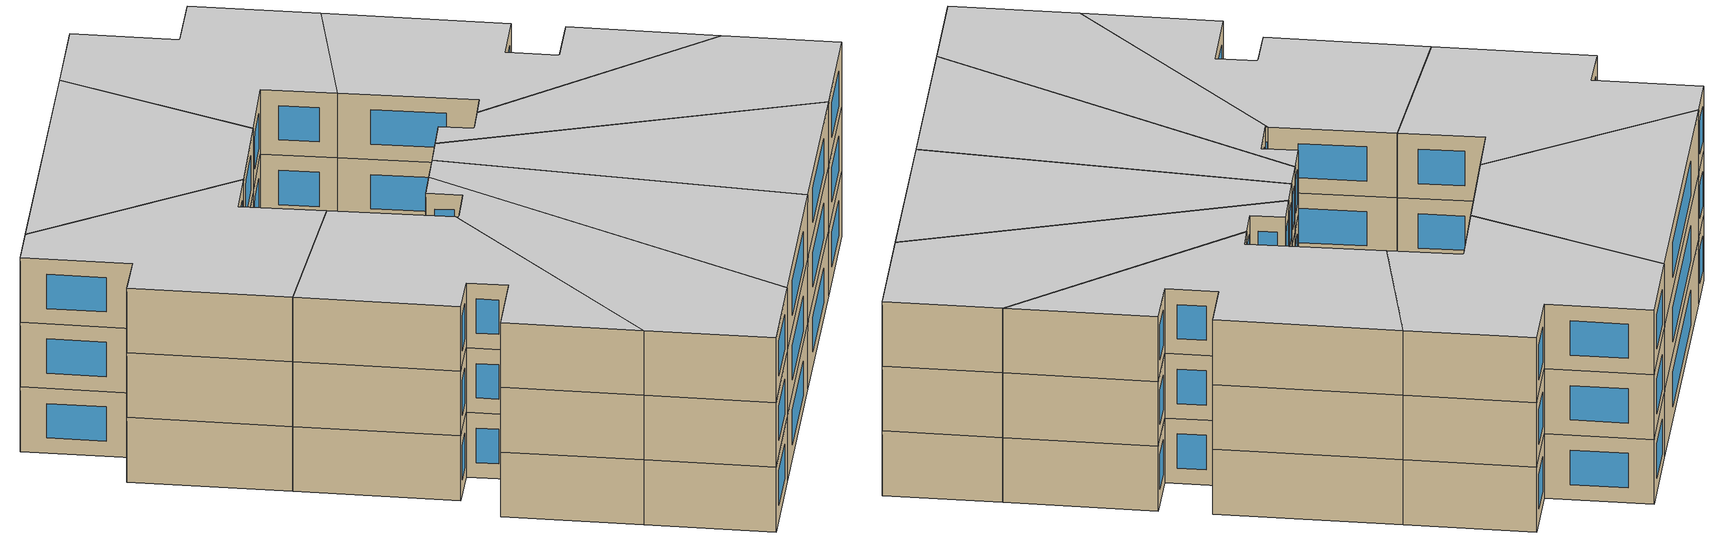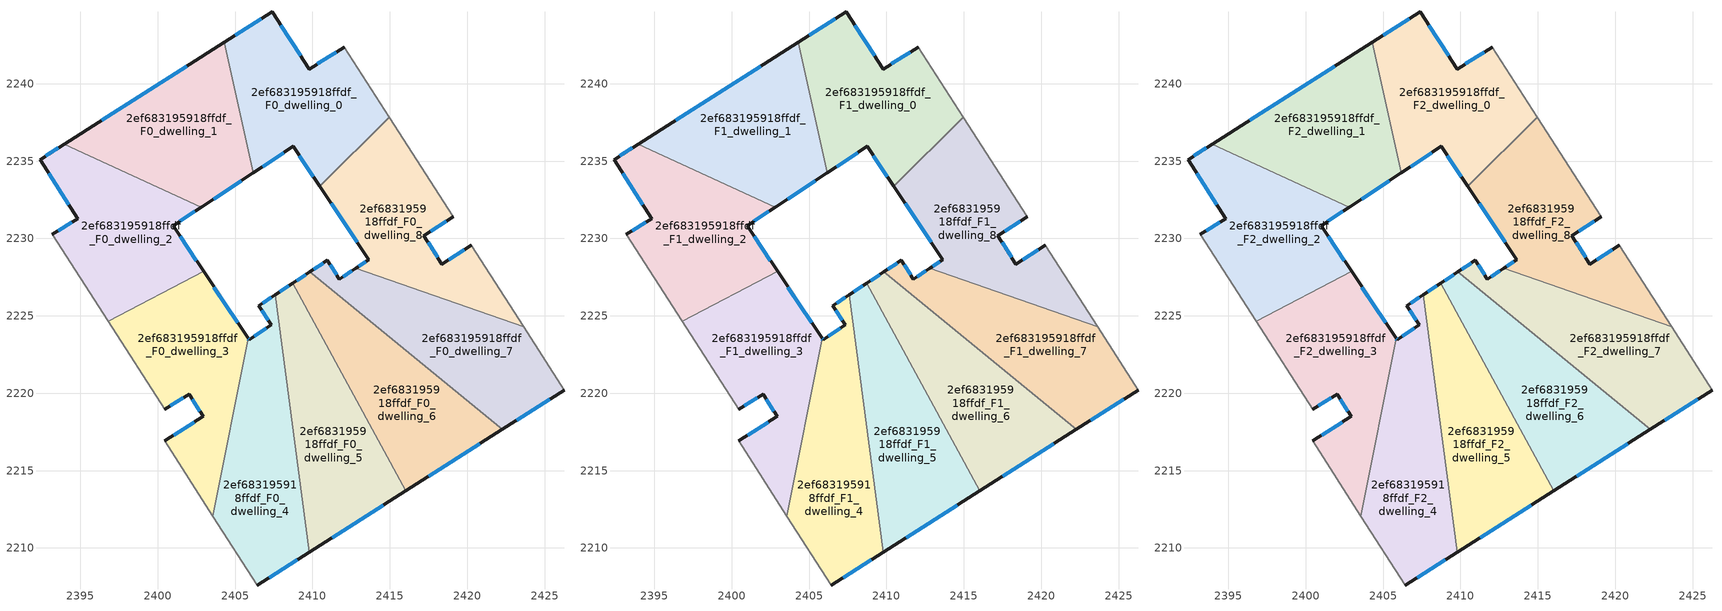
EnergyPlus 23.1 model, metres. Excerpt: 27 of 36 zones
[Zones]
2ef683195918ffdf_F0_dwelling_0
 floor ground (EU_floor_Construction): 2412.06,2242.37 2414.96,2237.85 2410.47,2233.38 2408.76,2235.95 2406.18,2234.25 2404.3,2242.68 2407.41,2244.66 2409.79,2240.94 z0
 wall outside (EU_wall_Construction): 2412.06,2242.37 2409.79,2240.94 2407.41,2244.66 2404.3,2242.68 / 2406.18,2234.25 2408.76,2235.95 2410.47,2233.38 z0:3
 wall adiabatic (EU_wall_Construction): 2414.96,2237.85 2412.06,2242.37 z0:3
 wall to 2ef683195918ffdf_F0_dwelling_8 (EU_wall_Construction): 2410.47,2233.38 2414.95,2237.85 z0:3
 wall to 2ef683195918ffdf_F0_dwelling_1 (EU_wall_Construction): 2404.3,2242.68 2406.18,2234.25 z0:3
 window (EU_Window_Construction): 2411.53,2242.04 2410.33,2241.28 / 2409.16,2235.35 2410.07,2233.98 / 2406.79,2234.65 2408.15,2235.55 / 2406.68,2244.19 2405.03,2243.14 / 2409.23,2241.81 2407.97,2243.78 z0.7:2.3
2ef683195918ffdf_F0_dwelling_1
 floor ground (EU_floor_Construction): 2404.3,2242.68 2406.18,2234.25 2402.82,2232.03 2393.96,2236.09 z0
 wall outside (EU_wall_Construction): 2402.82,2232.03 2406.18,2234.25 / 2404.3,2242.68 2393.96,2236.09 z0:3
 wall to 2ef683195918ffdf_F0_dwelling_2 (EU_wall_Construction): 2393.96,2236.09 2402.82,2232.03 z0:3
 window (EU_Window_Construction): 2403.61,2232.55 2405.39,2233.73 / 2401.87,2241.13 2396.39,2237.64 z0.7:2.3
2ef683195918ffdf_F0_dwelling_2
 floor ground (EU_floor_Construction): 2402.82,2232.03 2401,2230.83 2402.96,2227.88 2396.79,2224.66 2393.2,2230.26 2394.83,2231.29 2392.4,2235.1 2393.96,2236.09 z0
 wall outside (EU_wall_Construction): 2402.96,2227.88 2401,2230.83 2402.82,2232.03 / 2393.96,2236.09 2392.4,2235.1 2394.83,2231.29 2393.2,2230.26 z0:3
 wall adiabatic (EU_wall_Construction): 2393.2,2230.26 2396.79,2224.66 z0:3
 wall to 2ef683195918ffdf_F0_dwelling_3 (EU_wall_Construction): 2396.79,2224.66 2402.96,2227.88 z0:3
 window (EU_Window_Construction): 2401.43,2231.11 2402.39,2231.75 / 2402.5,2228.57 2401.46,2230.13 / 2394.45,2231.05 2393.58,2230.51 / 2392.97,2234.2 2394.26,2232.19 / 2393.59,2235.86 2392.76,2235.33 z0.7:2.3
2ef683195918ffdf_F0_dwelling_3
 floor ground (EU_floor_Construction): 2402.96,2227.88 2405.84,2223.55 2403.56,2212.06 2400.45,2216.92 2402.95,2218.51 2402.03,2219.95 2400.45,2218.95 2396.79,2224.66 z0
 wall outside (EU_wall_Construction): 2400.45,2218.95 2402.03,2219.95 2402.95,2218.51 2400.45,2216.92 / 2405.84,2223.55 2402.96,2227.88 z0:3
 wall adiabatic (EU_wall_Construction): 2396.79,2224.66 2400.45,2218.95 / 2400.45,2216.92 2403.56,2212.06 z0:3
 wall to 2ef683195918ffdf_F0_dwelling_4 (EU_wall_Construction): 2403.56,2212.06 2405.84,2223.55 z0:3
 window (EU_Window_Construction): 2402.24,2219.61 2402.73,2218.85 / 2400.82,2219.19 2401.66,2219.72 / 2405.16,2224.57 2403.64,2226.86 / 2402.36,2218.14 2401.04,2217.29 z0.7:2.3
2ef683195918ffdf_F0_dwelling_4
 floor ground (EU_floor_Construction): 2407.61,2226.37 2409.8,2209.73 2406.43,2207.59 2403.56,2212.06 2405.84,2223.55 2405.9,2223.46 2407.34,2224.41 2406.52,2225.65 z0
 wall outside (EU_wall_Construction): 2407.61,2226.37 2406.52,2225.65 2407.34,2224.41 2405.9,2223.46 2405.84,2223.55 / 2406.43,2207.59 2409.8,2209.73 z0:3
 wall adiabatic (EU_wall_Construction): 2403.56,2212.06 2406.43,2207.59 z0:3
 wall to 2ef683195918ffdf_F0_dwelling_5 (EU_wall_Construction): 2409.8,2209.73 2407.61,2226.37 z0:3
 window (EU_Window_Construction): 2405.89,2223.48 2405.85,2223.53 / 2407,2224.19 2406.24,2223.68 / 2406.72,2225.36 2407.15,2224.7 / 2407.35,2226.2 2406.78,2225.82 / 2407.22,2208.09 2409.01,2209.23 z0.7:2.3
2ef683195918ffdf_F0_dwelling_5
 floor ground (EU_floor_Construction): 2408.73,2227.11 2416.04,2213.7 2409.8,2209.73 2407.61,2226.37 z0
 wall outside (EU_wall_Construction): 2408.73,2227.11 2407.61,2226.37 / 2409.8,2209.73 2416.04,2213.7 z0:3
 wall to 2ef683195918ffdf_F0_dwelling_6 (EU_wall_Construction): 2416.04,2213.7 2408.73,2227.11 z0:3
 window (EU_Window_Construction): 2408.47,2226.94 2407.87,2226.55 / 2411.27,2210.66 2414.58,2212.77 z0.7:2.3
2ef683195918ffdf_F0_dwelling_6
 floor ground (EU_floor_Construction): 2422.28,2217.67 2416.04,2213.7 2408.73,2227.11 2409.83,2227.84 z0
 wall outside (EU_wall_Construction): 2409.83,2227.84 2408.73,2227.11 / 2416.04,2213.7 2422.28,2217.67 z0:3
 wall to 2ef683195918ffdf_F0_dwelling_7 (EU_wall_Construction): 2422.28,2217.67 2409.83,2227.84 z0:3
 window (EU_Window_Construction): 2409.57,2227.67 2408.99,2227.28 / 2417.51,2214.63 2420.82,2216.73 z0.7:2.3
2ef683195918ffdf_F0_dwelling_7
 floor ground (EU_floor_Construction): 2423.64,2224.28 2426.26,2220.2 2422.28,2217.67 2409.83,2227.84 2410.95,2228.58 2411.75,2227.38 2412.79,2228.07 z0
 wall outside (EU_wall_Construction): 2412.79,2228.07 2411.75,2227.38 2410.95,2228.58 2409.83,2227.84 / 2422.28,2217.67 2426.26,2220.2 z0:3
 wall adiabatic (EU_wall_Construction): 2426.26,2220.2 2423.64,2224.28 z0:3
 wall to 2ef683195918ffdf_F0_dwelling_8 (EU_wall_Construction): 2423.64,2224.28 2412.79,2228.07 z0:3
 window (EU_Window_Construction): 2410.69,2228.41 2410.09,2228.01 / 2411.56,2227.66 2411.14,2228.3 / 2412.55,2227.91 2411.99,2227.54 / 2423.21,2218.26 2425.32,2219.6 z0.7:2.3
2ef683195918ffdf_F0_dwelling_8
 floor ground (EU_floor_Construction): 2419.09,2231.39 2417.19,2230.18 2418.37,2228.34 2420.27,2229.55 2423.64,2224.28 2412.79,2228.07 2413.63,2228.62 2410.47,2233.38 2414.96,2237.85 z0
 wall outside (EU_wall_Construction): 2420.27,2229.55 2418.37,2228.34 2417.19,2230.18 2419.09,2231.39 / 2410.47,2233.38 2413.63,2228.62 2412.79,2228.07 z0:3
 wall adiabatic (EU_wall_Construction): 2423.64,2224.28 2420.27,2229.55 / 2419.09,2231.39 2414.96,2237.85 z0:3
 window (EU_Window_Construction): 2418.1,2228.77 2417.47,2229.75 / 2419.83,2229.27 2418.82,2228.62 / 2413.43,2228.49 2412.99,2228.2 / 2411.21,2232.26 2412.88,2229.74 / 2417.64,2230.47 2418.64,2231.11 z0.7:2.3
2ef683195918ffdf_F1_dwelling_0
 floor to 2ef683195918ffdf_F0_dwelling_0 (EU_floor_Construction): 2412.06,2242.37 2414.95,2237.85 2410.47,2233.38 2408.76,2235.95 2406.18,2234.25 2404.3,2242.68 2407.41,2244.66 2409.79,2240.94 z3
 wall outside (EU_wall_Construction): 2412.06,2242.37 2409.79,2240.94 2407.41,2244.66 2404.3,2242.68 / 2406.18,2234.25 2408.76,2235.95 2410.47,2233.38 z3:6
 wall adiabatic (EU_wall_Construction): 2414.96,2237.85 2412.06,2242.37 z3:6
 wall to 2ef683195918ffdf_F1_dwelling_8 (EU_wall_Construction): 2410.47,2233.38 2414.95,2237.85 z3:6
 wall to 2ef683195918ffdf_F1_dwelling_1 (EU_wall_Construction): 2404.3,2242.68 2406.18,2234.25 z3:6
 window (EU_Window_Construction): 2411.53,2242.04 2410.33,2241.28 / 2409.16,2235.35 2410.07,2233.98 / 2406.79,2234.65 2408.15,2235.55 / 2406.68,2244.19 2405.03,2243.14 / 2409.23,2241.81 2407.97,2243.78 z3.7:5.3
2ef683195918ffdf_F1_dwelling_1
 floor to 2ef683195918ffdf_F0_dwelling_1 (EU_floor_Construction): 2404.3,2242.68 2406.18,2234.25 2402.82,2232.03 2393.96,2236.09 z3
 wall outside (EU_wall_Construction): 2402.82,2232.03 2406.18,2234.25 / 2404.3,2242.68 2393.96,2236.09 z3:6
 wall to 2ef683195918ffdf_F1_dwelling_2 (EU_wall_Construction): 2393.96,2236.09 2402.82,2232.03 z3:6
 window (EU_Window_Construction): 2403.61,2232.55 2405.39,2233.73 / 2401.87,2241.13 2396.39,2237.64 z3.7:5.3
2ef683195918ffdf_F1_dwelling_2
 floor to 2ef683195918ffdf_F0_dwelling_2 (EU_floor_Construction): 2402.82,2232.03 2401,2230.83 2402.96,2227.88 2396.79,2224.66 2393.2,2230.26 2394.83,2231.29 2392.4,2235.1 2393.96,2236.09 z3
 wall outside (EU_wall_Construction): 2402.96,2227.88 2401,2230.83 2402.82,2232.03 / 2393.96,2236.09 2392.4,2235.1 2394.83,2231.29 2393.2,2230.26 z3:6
 wall adiabatic (EU_wall_Construction): 2393.2,2230.26 2396.79,2224.66 z3:6
 wall to 2ef683195918ffdf_F1_dwelling_3 (EU_wall_Construction): 2396.79,2224.66 2402.96,2227.88 z3:6
 window (EU_Window_Construction): 2401.43,2231.11 2402.39,2231.75 / 2402.5,2228.57 2401.46,2230.13 / 2394.45,2231.05 2393.58,2230.51 / 2392.97,2234.2 2394.26,2232.19 / 2393.59,2235.86 2392.76,2235.33 z3.7:5.3
2ef683195918ffdf_F1_dwelling_3
 floor to 2ef683195918ffdf_F0_dwelling_3 (EU_floor_Construction): 2402.96,2227.88 2405.84,2223.55 2403.56,2212.06 2400.45,2216.92 2402.95,2218.51 2402.03,2219.95 2400.45,2218.95 2396.79,2224.66 z3
 wall outside (EU_wall_Construction): 2400.45,2218.95 2402.03,2219.95 2402.95,2218.51 2400.45,2216.92 / 2405.84,2223.55 2402.96,2227.88 z3:6
 wall adiabatic (EU_wall_Construction): 2396.79,2224.66 2400.45,2218.95 / 2400.45,2216.92 2403.56,2212.06 z3:6
 wall to 2ef683195918ffdf_F1_dwelling_4 (EU_wall_Construction): 2403.56,2212.06 2405.84,2223.55 z3:6
 window (EU_Window_Construction): 2402.24,2219.61 2402.73,2218.85 / 2400.82,2219.19 2401.66,2219.72 / 2405.16,2224.57 2403.64,2226.86 / 2402.36,2218.14 2401.04,2217.29 z3.7:5.3
2ef683195918ffdf_F1_dwelling_4
 floor to 2ef683195918ffdf_F0_dwelling_4 (EU_floor_Construction): 2407.61,2226.37 2409.8,2209.73 2406.43,2207.59 2403.56,2212.06 2405.84,2223.55 2405.9,2223.46 2407.34,2224.41 2406.52,2225.65 z3
 wall outside (EU_wall_Construction): 2407.61,2226.37 2406.52,2225.65 2407.34,2224.41 2405.9,2223.46 2405.84,2223.55 / 2406.43,2207.59 2409.8,2209.73 z3:6
 wall adiabatic (EU_wall_Construction): 2403.56,2212.06 2406.43,2207.59 z3:6
 wall to 2ef683195918ffdf_F1_dwelling_5 (EU_wall_Construction): 2409.8,2209.73 2407.61,2226.37 z3:6
 window (EU_Window_Construction): 2405.89,2223.48 2405.85,2223.53 / 2407,2224.19 2406.24,2223.68 / 2406.72,2225.36 2407.15,2224.7 / 2407.35,2226.2 2406.78,2225.82 / 2407.22,2208.09 2409.01,2209.23 z3.7:5.3
2ef683195918ffdf_F1_dwelling_5
 floor to 2ef683195918ffdf_F0_dwelling_5 (EU_floor_Construction): 2408.73,2227.11 2416.04,2213.7 2409.8,2209.73 2407.61,2226.37 z3
 wall outside (EU_wall_Construction): 2408.73,2227.11 2407.61,2226.37 / 2409.8,2209.73 2416.04,2213.7 z3:6
 wall to 2ef683195918ffdf_F1_dwelling_6 (EU_wall_Construction): 2416.04,2213.7 2408.73,2227.11 z3:6
 window (EU_Window_Construction): 2408.47,2226.94 2407.87,2226.55 / 2411.27,2210.66 2414.58,2212.77 z3.7:5.3
2ef683195918ffdf_F1_dwelling_6
 floor to 2ef683195918ffdf_F0_dwelling_6 (EU_floor_Construction): 2422.28,2217.67 2416.04,2213.7 2408.73,2227.11 2409.83,2227.84 z3
 wall outside (EU_wall_Construction): 2409.83,2227.84 2408.73,2227.11 / 2416.04,2213.7 2422.28,2217.67 z3:6
 wall to 2ef683195918ffdf_F1_dwelling_7 (EU_wall_Construction): 2422.28,2217.67 2409.83,2227.84 z3:6
 window (EU_Window_Construction): 2409.57,2227.67 2408.99,2227.28 / 2417.51,2214.63 2420.82,2216.73 z3.7:5.3
2ef683195918ffdf_F1_dwelling_7
 floor to 2ef683195918ffdf_F0_dwelling_7 (EU_floor_Construction): 2423.64,2224.28 2426.26,2220.2 2422.28,2217.67 2409.83,2227.84 2410.95,2228.58 2411.75,2227.38 2412.79,2228.07 z3
 wall outside (EU_wall_Construction): 2412.79,2228.07 2411.75,2227.38 2410.95,2228.58 2409.83,2227.84 / 2422.28,2217.67 2426.26,2220.2 z3:6
 wall adiabatic (EU_wall_Construction): 2426.26,2220.2 2423.64,2224.28 z3:6
 wall to 2ef683195918ffdf_F1_dwelling_8 (EU_wall_Construction): 2423.64,2224.28 2412.79,2228.07 z3:6
 window (EU_Window_Construction): 2410.69,2228.41 2410.09,2228.01 / 2411.56,2227.66 2411.14,2228.3 / 2412.55,2227.91 2411.99,2227.54 / 2423.21,2218.26 2425.32,2219.6 z3.7:5.3
2ef683195918ffdf_F1_dwelling_8
 floor to 2ef683195918ffdf_F0_dwelling_8 (EU_floor_Construction): 2419.09,2231.39 2417.19,2230.18 2418.37,2228.34 2420.27,2229.55 2423.64,2224.28 2412.79,2228.07 2413.63,2228.62 2410.47,2233.38 2414.95,2237.85 z3
 wall outside (EU_wall_Construction): 2420.27,2229.55 2418.37,2228.34 2417.19,2230.18 2419.09,2231.39 / 2410.47,2233.38 2413.63,2228.62 2412.79,2228.07 z3:6
 wall adiabatic (EU_wall_Construction): 2423.64,2224.28 2420.27,2229.55 / 2419.09,2231.39 2414.96,2237.85 z3:6
 window (EU_Window_Construction): 2418.1,2228.77 2417.47,2229.75 / 2419.83,2229.27 2418.82,2228.62 / 2413.43,2228.49 2412.99,2228.2 / 2411.21,2232.26 2412.88,2229.74 / 2417.64,2230.47 2418.64,2231.11 z3.7:5.3
2ef683195918ffdf_F2_dwelling_0
 floor to 2ef683195918ffdf_F1_dwelling_0 (EU_floor_Construction): 2412.06,2242.37 2414.95,2237.85 2410.47,2233.38 2408.76,2235.95 2406.18,2234.25 2404.3,2242.68 2407.41,2244.66 2409.79,2240.94 z6
 wall outside (EU_wall_Construction): 2412.06,2242.37 2409.79,2240.94 2407.41,2244.66 2404.3,2242.68 / 2406.18,2234.25 2408.76,2235.95 2410.47,2233.38 z6:9
 wall adiabatic (EU_wall_Construction): 2414.96,2237.85 2412.06,2242.37 z6:9
 wall to 2ef683195918ffdf_F2_dwelling_8 (EU_wall_Construction): 2410.47,2233.38 2414.95,2237.85 z6:9
 wall to 2ef683195918ffdf_F2_dwelling_1 (EU_wall_Construction): 2404.3,2242.68 2406.18,2234.25 z6:9
 window (EU_Window_Construction): 2411.53,2242.04 2410.33,2241.28 / 2409.16,2235.35 2410.07,2233.98 / 2406.79,2234.65 2408.15,2235.55 / 2406.68,2244.19 2405.03,2243.14 / 2409.23,2241.81 2407.97,2243.78 z6.7:8.3
 ceiling to 2ef683195918ffdf_F3_dwelling_0 (EU_floor_Construction): 2414.95,2237.85 2412.06,2242.37 2409.79,2240.94 2407.41,2244.66 2404.3,2242.68 2406.18,2234.25 2408.76,2235.95 2410.47,2233.38 z9
2ef683195918ffdf_F2_dwelling_1
 floor to 2ef683195918ffdf_F1_dwelling_1 (EU_floor_Construction): 2404.3,2242.68 2406.18,2234.25 2402.82,2232.03 2393.96,2236.09 z6
 wall outside (EU_wall_Construction): 2402.82,2232.03 2406.18,2234.25 / 2404.3,2242.68 2393.96,2236.09 z6:9
 wall to 2ef683195918ffdf_F2_dwelling_2 (EU_wall_Construction): 2393.96,2236.09 2402.82,2232.03 z6:9
 window (EU_Window_Construction): 2403.61,2232.55 2405.39,2233.73 / 2401.87,2241.13 2396.39,2237.64 z6.7:8.3
 ceiling to 2ef683195918ffdf_F3_dwelling_1 (EU_floor_Construction): 2406.18,2234.25 2404.3,2242.68 2393.96,2236.09 2402.82,2232.03 z9
2ef683195918ffdf_F2_dwelling_2
 floor to 2ef683195918ffdf_F1_dwelling_2 (EU_floor_Construction): 2402.82,2232.03 2401,2230.83 2402.96,2227.88 2396.79,2224.66 2393.2,2230.26 2394.83,2231.29 2392.4,2235.1 2393.96,2236.09 z6
 wall outside (EU_wall_Construction): 2402.96,2227.88 2401,2230.83 2402.82,2232.03 / 2393.96,2236.09 2392.4,2235.1 2394.83,2231.29 2393.2,2230.26 z6:9
 wall adiabatic (EU_wall_Construction): 2393.2,2230.26 2396.79,2224.66 z6:9
 wall to 2ef683195918ffdf_F2_dwelling_3 (EU_wall_Construction): 2396.79,2224.66 2402.96,2227.88 z6:9
 window (EU_Window_Construction): 2401.43,2231.11 2402.39,2231.75 / 2402.5,2228.57 2401.46,2230.13 / 2394.45,2231.05 2393.58,2230.51 / 2392.97,2234.2 2394.26,2232.19 / 2393.59,2235.86 2392.76,2235.33 z6.7:8.3
 ceiling to 2ef683195918ffdf_F3_dwelling_2 (EU_floor_Construction): 2402.96,2227.88 2401,2230.83 2402.82,2232.03 2393.96,2236.09 2392.4,2235.1 2394.83,2231.29 2393.2,2230.26 2396.79,2224.66 z9
2ef683195918ffdf_F2_dwelling_3
 floor to 2ef683195918ffdf_F1_dwelling_3 (EU_floor_Construction): 2402.96,2227.88 2405.84,2223.55 2403.56,2212.06 2400.45,2216.92 2402.95,2218.51 2402.03,2219.95 2400.45,2218.95 2396.79,2224.66 z6
 wall outside (EU_wall_Construction): 2400.45,2218.95 2402.03,2219.95 2402.95,2218.51 2400.45,2216.92 / 2405.84,2223.55 2402.96,2227.88 z6:9
 wall adiabatic (EU_wall_Construction): 2396.79,2224.66 2400.45,2218.95 / 2400.45,2216.92 2403.56,2212.06 z6:9
 wall to 2ef683195918ffdf_F2_dwelling_4 (EU_wall_Construction): 2403.56,2212.06 2405.84,2223.55 z6:9
 window (EU_Window_Construction): 2402.24,2219.61 2402.73,2218.85 / 2400.82,2219.19 2401.66,2219.72 / 2405.16,2224.57 2403.64,2226.86 / 2402.36,2218.14 2401.04,2217.29 z6.7:8.3
 ceiling to 2ef683195918ffdf_F3_dwelling_3 (EU_floor_Construction): 2403.56,2212.06 2405.84,2223.55 2402.96,2227.88 2396.79,2224.66 2400.45,2218.95 2402.03,2219.95 2402.95,2218.51 2400.45,2216.92 z9
2ef683195918ffdf_F2_dwelling_4
 floor to 2ef683195918ffdf_F1_dwelling_4 (EU_floor_Construction): 2407.61,2226.37 2409.8,2209.73 2406.43,2207.59 2403.56,2212.06 2405.84,2223.55 2405.9,2223.46 2407.34,2224.41 2406.52,2225.65 z6
 wall outside (EU_wall_Construction): 2407.61,2226.37 2406.52,2225.65 2407.34,2224.41 2405.9,2223.46 2405.84,2223.55 / 2406.43,2207.59 2409.8,2209.73 z6:9
 wall adiabatic (EU_wall_Construction): 2403.56,2212.06 2406.43,2207.59 z6:9
 wall to 2ef683195918ffdf_F2_dwelling_5 (EU_wall_Construction): 2409.8,2209.73 2407.61,2226.37 z6:9
 window (EU_Window_Construction): 2405.89,2223.48 2405.85,2223.53 / 2407,2224.19 2406.24,2223.68 / 2406.72,2225.36 2407.15,2224.7 / 2407.35,2226.2 2406.78,2225.82 / 2407.22,2208.09 2409.01,2209.23 z6.7:8.3
 ceiling to 2ef683195918ffdf_F3_dwelling_4 (EU_floor_Construction): 2409.8,2209.73 2407.61,2226.37 2406.52,2225.65 2407.34,2224.41 2405.9,2223.46 2405.84,2223.55 2403.56,2212.06 2406.43,2207.59 z9
2ef683195918ffdf_F2_dwelling_5
 floor to 2ef683195918ffdf_F1_dwelling_5 (EU_floor_Construction): 2408.73,2227.11 2416.04,2213.7 2409.8,2209.73 2407.61,2226.37 z6
 wall outside (EU_wall_Construction): 2408.73,2227.11 2407.61,2226.37 / 2409.8,2209.73 2416.04,2213.7 z6:9
 wall to 2ef683195918ffdf_F2_dwelling_6 (EU_wall_Construction): 2416.04,2213.7 2408.73,2227.11 z6:9
 window (EU_Window_Construction): 2408.47,2226.94 2407.87,2226.55 / 2411.27,2210.66 2414.58,2212.77 z6.7:8.3
 ceiling to 2ef683195918ffdf_F3_dwelling_5 (EU_floor_Construction): 2416.04,2213.7 2408.73,2227.11 2407.61,2226.37 2409.8,2209.73 z9
2ef683195918ffdf_F2_dwelling_6
 floor to 2ef683195918ffdf_F1_dwelling_6 (EU_floor_Construction): 2422.28,2217.67 2416.04,2213.7 2408.73,2227.11 2409.83,2227.84 z6
 wall outside (EU_wall_Construction): 2409.83,2227.84 2408.73,2227.11 / 2416.04,2213.7 2422.28,2217.67 z6:9
 wall to 2ef683195918ffdf_F2_dwelling_7 (EU_wall_Construction): 2422.28,2217.67 2409.83,2227.84 z6:9
 window (EU_Window_Construction): 2409.57,2227.67 2408.99,2227.28 / 2417.51,2214.63 2420.82,2216.73 z6.7:8.3
 ceiling to 2ef683195918ffdf_F3_dwelling_6 (EU_floor_Construction): 2422.28,2217.67 2409.83,2227.84 2408.73,2227.11 2416.04,2213.7 z9
2ef683195918ffdf_F2_dwelling_7
 floor to 2ef683195918ffdf_F1_dwelling_7 (EU_floor_Construction): 2423.64,2224.28 2426.26,2220.2 2422.28,2217.67 2409.83,2227.84 2410.95,2228.58 2411.75,2227.38 2412.79,2228.07 z6
 wall outside (EU_wall_Construction): 2412.79,2228.07 2411.75,2227.38 2410.95,2228.58 2409.83,2227.84 / 2422.28,2217.67 2426.26,2220.2 z6:9
 wall adiabatic (EU_wall_Construction): 2426.26,2220.2 2423.64,2224.28 z6:9
 wall to 2ef683195918ffdf_F2_dwelling_8 (EU_wall_Construction): 2423.64,2224.28 2412.79,2228.07 z6:9
 window (EU_Window_Construction): 2410.69,2228.41 2410.09,2228.01 / 2411.56,2227.66 2411.14,2228.3 / 2412.55,2227.91 2411.99,2227.54 / 2423.21,2218.26 2425.32,2219.6 z6.7:8.3
 ceiling to 2ef683195918ffdf_F3_dwelling_7 (EU_floor_Construction): 2426.26,2220.2 2423.64,2224.28 2412.79,2228.07 2411.75,2227.38 2410.95,2228.58 2409.83,2227.84 2422.28,2217.67 z9
2ef683195918ffdf_F2_dwelling_8
 floor to 2ef683195918ffdf_F1_dwelling_8 (EU_floor_Construction): 2419.09,2231.39 2417.19,2230.18 2418.37,2228.34 2420.27,2229.55 2423.64,2224.28 2412.79,2228.07 2413.63,2228.62 2410.47,2233.38 2414.95,2237.85 z6
 wall outside (EU_wall_Construction): 2420.27,2229.55 2418.37,2228.34 2417.19,2230.18 2419.09,2231.39 / 2410.47,2233.38 2413.63,2228.62 2412.79,2228.07 z6:9
 wall adiabatic (EU_wall_Construction): 2423.64,2224.28 2420.27,2229.55 / 2419.09,2231.39 2414.96,2237.85 z6:9
 window (EU_Window_Construction): 2418.1,2228.77 2417.47,2229.75 / 2419.83,2229.27 2418.82,2228.62 / 2413.43,2228.49 2412.99,2228.2 / 2411.21,2232.26 2412.88,2229.74 / 2417.64,2230.47 2418.64,2231.11 z6.7:8.3
 ceiling to 2ef683195918ffdf_F3_dwelling_8 (EU_floor_Construction): 2423.64,2224.28 2420.27,2229.55 2418.37,2228.34 2417.19,2230.18 2419.09,2231.39 2414.95,2237.85 2410.47,2233.38 2413.63,2228.62 2412.79,2228.07 z9
[Building]
EU S2 Campaign: North Axis=0; Terrain=City; Solar Distribution=FullExterior
[Site:Location]
Budapest.Ferenc.Liszt.Intl.AP: Latitude=47.437; Longitude=19.256; Time Zone=1; Elevation=185
[SizingPeriod:WeatherFileDays]
AnnualSizingPeriod: Begin Month=1; Begin Day of Month=1; End Month=12; End Day of Month=31; Day of Week for Start Day=Monday; Use Weather File Daylight Saving Period=No; Use Weather File Rain and Snow Indicators=No
[MATERIAL]
EU_InternalMass_Material: Roughness=MediumRough; Thickness=0.1; Conductivity=1; Density=1800; Specific Heat=900; Thermal Absorptance=0.9; Solar Absorptance=0.7; Visible Absorptance=0.7
[MATERIAL:NOMASS] Roughness=MediumRough; Thermal Absorptance=0.9; Solar Absorptance=0.7; Visible Absorptance=0.7
Name | Thermal Resistance
EU_wall_NoMass | 0.832559
EU_floor_NoMass | 0.872794
[WINDOWMATERIAL:SIMPLEGLAZINGSYSTEM]
EU_Window_SimpleGlazing: UFactor=2.79869; Solar Heat Gain Coefficient=0.75; Visible Transmittance=0.75
[CONSTRUCTION]
EU_wall_Construction: EU_wall_NoMass
EU_floor_Construction: EU_floor_NoMass
EU_Window_Construction: EU_Window_SimpleGlazing
EU_InternalMass_Construction: EU_InternalMass_Material
[ZONE] Type=1; Multiplier=1; Ceiling Height=autocalculate; Floor Area=autocalculate; Part of Total Floor Area=Yes
Name | Volume
2ef683195918ffdf_F0_dwelling_0; 2ef683195918ffdf_F1_dwelling_0; 2ef683195918ffdf_F2_dwelling_0 | 199.42
2ef683195918ffdf_F0_dwelling_1 | 199.417
2ef683195918ffdf_F1_dwelling_1; 2ef683195918ffdf_F2_dwelling_1 | 199.418
2ef683195918ffdf_F0_dwelling_2; 2ef683195918ffdf_F0_dwelling_8 | 199.442
2ef683195918ffdf_F1_dwelling_2; 2ef683195918ffdf_F2_dwelling_2; 2ef683195918ffdf_F1_dwelling_8; 2ef683195918ffdf_F2_dwelling_8 | 199.441
2ef683195918ffdf_F0_dwelling_3 | 199.446
2ef683195918ffdf_F1_dwelling_3; 2ef683195918ffdf_F2_dwelling_3 | 199.445
2ef683195918ffdf_F0_dwelling_4; 2ef683195918ffdf_F1_dwelling_4; 2ef683195918ffdf_F2_dwelling_4 | 199.386
2ef683195918ffdf_F0_dwelling_5 | 199.459
2ef683195918ffdf_F1_dwelling_5; 2ef683195918ffdf_F2_dwelling_5 | 199.46
2ef683195918ffdf_F0_dwelling_6; 2ef683195918ffdf_F1_dwelling_6; 2ef683195918ffdf_F2_dwelling_6 | 199.422
2ef683195918ffdf_F0_dwelling_7; 2ef683195918ffdf_F1_dwelling_7; 2ef683195918ffdf_F2_dwelling_7 | 199.41
[INTERNALMASS] Construction=EU_InternalMass_Construction
Name | Zone or ZoneList | Surface Area
2ef683195918ffdf_F0_dwelling_0_EU_InternalMass | 2ef683195918ffdf_F0_dwelling_0 | 66.4732
2ef683195918ffdf_F0_dwelling_1_EU_InternalMass | 2ef683195918ffdf_F0_dwelling_1 | 66.4726
2ef683195918ffdf_F0_dwelling_2_EU_InternalMass | 2ef683195918ffdf_F0_dwelling_2 | 66.4805
2ef683195918ffdf_F0_dwelling_3_EU_InternalMass | 2ef683195918ffdf_F0_dwelling_3 | 66.4819
2ef683195918ffdf_F0_dwelling_4_EU_InternalMass | 2ef683195918ffdf_F0_dwelling_4 | 66.4618
2ef683195918ffdf_F0_dwelling_5_EU_InternalMass | 2ef683195918ffdf_F0_dwelling_5 | 66.4866
2ef683195918ffdf_F0_dwelling_6_EU_InternalMass | 2ef683195918ffdf_F0_dwelling_6 | 66.4741
2ef683195918ffdf_F0_dwelling_7_EU_InternalMass | 2ef683195918ffdf_F0_dwelling_7 | 66.4702
2ef683195918ffdf_F0_dwelling_8_EU_InternalMass | 2ef683195918ffdf_F0_dwelling_8 | 66.4805
2ef683195918ffdf_F1_dwelling_0_EU_InternalMass | 2ef683195918ffdf_F1_dwelling_0 | 66.4732
2ef683195918ffdf_F1_dwelling_1_EU_InternalMass | 2ef683195918ffdf_F1_dwelling_1 | 66.4726
2ef683195918ffdf_F1_dwelling_2_EU_InternalMass | 2ef683195918ffdf_F1_dwelling_2 | 66.4805
2ef683195918ffdf_F1_dwelling_3_EU_InternalMass | 2ef683195918ffdf_F1_dwelling_3 | 66.4819
2ef683195918ffdf_F1_dwelling_4_EU_InternalMass | 2ef683195918ffdf_F1_dwelling_4 | 66.4618
2ef683195918ffdf_F1_dwelling_5_EU_InternalMass | 2ef683195918ffdf_F1_dwelling_5 | 66.4866
2ef683195918ffdf_F1_dwelling_6_EU_InternalMass | 2ef683195918ffdf_F1_dwelling_6 | 66.4741
2ef683195918ffdf_F1_dwelling_7_EU_InternalMass | 2ef683195918ffdf_F1_dwelling_7 | 66.4702
2ef683195918ffdf_F1_dwelling_8_EU_InternalMass | 2ef683195918ffdf_F1_dwelling_8 | 66.4805
2ef683195918ffdf_F2_dwelling_0_EU_InternalMass | 2ef683195918ffdf_F2_dwelling_0 | 66.4732
2ef683195918ffdf_F2_dwelling_1_EU_InternalMass | 2ef683195918ffdf_F2_dwelling_1 | 66.4726
2ef683195918ffdf_F2_dwelling_2_EU_InternalMass | 2ef683195918ffdf_F2_dwelling_2 | 66.4805
2ef683195918ffdf_F2_dwelling_3_EU_InternalMass | 2ef683195918ffdf_F2_dwelling_3 | 66.4819
2ef683195918ffdf_F2_dwelling_4_EU_InternalMass | 2ef683195918ffdf_F2_dwelling_4 | 66.4618
2ef683195918ffdf_F2_dwelling_5_EU_InternalMass | 2ef683195918ffdf_F2_dwelling_5 | 66.4866
2ef683195918ffdf_F2_dwelling_6_EU_InternalMass | 2ef683195918ffdf_F2_dwelling_6 | 66.4741
2ef683195918ffdf_F2_dwelling_7_EU_InternalMass | 2ef683195918ffdf_F2_dwelling_7 | 66.4702
2ef683195918ffdf_F2_dwelling_8_EU_InternalMass | 2ef683195918ffdf_F2_dwelling_8 | 66.4805
[OTHEREQUIPMENT] Fuel Type=Electricity; Design Level Calculation Method=Watts/Area; Power per Zone Floor Area=1; Fraction Latent=0; Fraction Radiant=0; Fraction Lost=0; Carbon Dioxide Generation Rate=0; EndUse Subcategory=EU_Step8_InternalGains
Name | Zone or ZoneList or Space or SpaceList | Schedule
EU_Step8_InternalGain_2ef683195918ffdf_F0_dwelling_0_f000 | 2ef683195918ffdf_F0_dwelling_0 | EU_Step8_GainSchedule_2ef683195918ffdf_F0_dwelling_0_f000
EU_Step8_InternalGain_2ef683195918ffdf_F0_dwelling_1_f000 | 2ef683195918ffdf_F0_dwelling_1 | EU_Step8_GainSchedule_2ef683195918ffdf_F0_dwelling_1_f000
EU_Step8_InternalGain_2ef683195918ffdf_F0_dwelling_2_f000 | 2ef683195918ffdf_F0_dwelling_2 | EU_Step8_GainSchedule_2ef683195918ffdf_F0_dwelling_2_f000
EU_Step8_InternalGain_2ef683195918ffdf_F0_dwelling_3_f000 | 2ef683195918ffdf_F0_dwelling_3 | EU_Step8_GainSchedule_2ef683195918ffdf_F0_dwelling_3_f000
EU_Step8_InternalGain_2ef683195918ffdf_F0_dwelling_4_f000 | 2ef683195918ffdf_F0_dwelling_4 | EU_Step8_GainSchedule_2ef683195918ffdf_F0_dwelling_4_f000
EU_Step8_InternalGain_2ef683195918ffdf_F0_dwelling_5_f000 | 2ef683195918ffdf_F0_dwelling_5 | EU_Step8_GainSchedule_2ef683195918ffdf_F0_dwelling_5_f000
EU_Step8_InternalGain_2ef683195918ffdf_F0_dwelling_6_f000 | 2ef683195918ffdf_F0_dwelling_6 | EU_Step8_GainSchedule_2ef683195918ffdf_F0_dwelling_6_f000
EU_Step8_InternalGain_2ef683195918ffdf_F0_dwelling_7_f000 | 2ef683195918ffdf_F0_dwelling_7 | EU_Step8_GainSchedule_2ef683195918ffdf_F0_dwelling_7_f000
EU_Step8_InternalGain_2ef683195918ffdf_F0_dwelling_8_f000 | 2ef683195918ffdf_F0_dwelling_8 | EU_Step8_GainSchedule_2ef683195918ffdf_F0_dwelling_8_f000
EU_Step8_InternalGain_2ef683195918ffdf_F1_dwelling_0_f000 | 2ef683195918ffdf_F1_dwelling_0 | EU_Step8_GainSchedule_2ef683195918ffdf_F1_dwelling_0_f000
EU_Step8_InternalGain_2ef683195918ffdf_F1_dwelling_1_f000 | 2ef683195918ffdf_F1_dwelling_1 | EU_Step8_GainSchedule_2ef683195918ffdf_F1_dwelling_1_f000
EU_Step8_InternalGain_2ef683195918ffdf_F1_dwelling_2_f000 | 2ef683195918ffdf_F1_dwelling_2 | EU_Step8_GainSchedule_2ef683195918ffdf_F1_dwelling_2_f000
EU_Step8_InternalGain_2ef683195918ffdf_F1_dwelling_3_f000 | 2ef683195918ffdf_F1_dwelling_3 | EU_Step8_GainSchedule_2ef683195918ffdf_F1_dwelling_3_f000
EU_Step8_InternalGain_2ef683195918ffdf_F1_dwelling_4_f000 | 2ef683195918ffdf_F1_dwelling_4 | EU_Step8_GainSchedule_2ef683195918ffdf_F1_dwelling_4_f000
EU_Step8_InternalGain_2ef683195918ffdf_F1_dwelling_5_f000 | 2ef683195918ffdf_F1_dwelling_5 | EU_Step8_GainSchedule_2ef683195918ffdf_F1_dwelling_5_f000
EU_Step8_InternalGain_2ef683195918ffdf_F1_dwelling_6_f000 | 2ef683195918ffdf_F1_dwelling_6 | EU_Step8_GainSchedule_2ef683195918ffdf_F1_dwelling_6_f000
EU_Step8_InternalGain_2ef683195918ffdf_F1_dwelling_7_f000 | 2ef683195918ffdf_F1_dwelling_7 | EU_Step8_GainSchedule_2ef683195918ffdf_F1_dwelling_7_f000
EU_Step8_InternalGain_2ef683195918ffdf_F1_dwelling_8_f000 | 2ef683195918ffdf_F1_dwelling_8 | EU_Step8_GainSchedule_2ef683195918ffdf_F1_dwelling_8_f000
EU_Step8_InternalGain_2ef683195918ffdf_F2_dwelling_0_f000 | 2ef683195918ffdf_F2_dwelling_0 | EU_Step8_GainSchedule_2ef683195918ffdf_F2_dwelling_0_f000
EU_Step8_InternalGain_2ef683195918ffdf_F2_dwelling_1_f000 | 2ef683195918ffdf_F2_dwelling_1 | EU_Step8_GainSchedule_2ef683195918ffdf_F2_dwelling_1_f000
EU_Step8_InternalGain_2ef683195918ffdf_F2_dwelling_2_f000 | 2ef683195918ffdf_F2_dwelling_2 | EU_Step8_GainSchedule_2ef683195918ffdf_F2_dwelling_2_f000
EU_Step8_InternalGain_2ef683195918ffdf_F2_dwelling_3_f000 | 2ef683195918ffdf_F2_dwelling_3 | EU_Step8_GainSchedule_2ef683195918ffdf_F2_dwelling_3_f000
EU_Step8_InternalGain_2ef683195918ffdf_F2_dwelling_4_f000 | 2ef683195918ffdf_F2_dwelling_4 | EU_Step8_GainSchedule_2ef683195918ffdf_F2_dwelling_4_f000
EU_Step8_InternalGain_2ef683195918ffdf_F2_dwelling_5_f000 | 2ef683195918ffdf_F2_dwelling_5 | EU_Step8_GainSchedule_2ef683195918ffdf_F2_dwelling_5_f000
EU_Step8_InternalGain_2ef683195918ffdf_F2_dwelling_6_f000 | 2ef683195918ffdf_F2_dwelling_6 | EU_Step8_GainSchedule_2ef683195918ffdf_F2_dwelling_6_f000
EU_Step8_InternalGain_2ef683195918ffdf_F2_dwelling_7_f000 | 2ef683195918ffdf_F2_dwelling_7 | EU_Step8_GainSchedule_2ef683195918ffdf_F2_dwelling_7_f000
EU_Step8_InternalGain_2ef683195918ffdf_F2_dwelling_8_f000 | 2ef683195918ffdf_F2_dwelling_8 | EU_Step8_GainSchedule_2ef683195918ffdf_F2_dwelling_8_f000
[ZONEVENTILATION:DESIGNFLOWRATE] Schedule=EU_AlwaysOn; Design Flow Rate Calculation Method=AirChanges/Hour; Air Changes per Hour=0.475469; Ventilation Type=Natural; Fan Pressure Rise=0; Fan Total Efficiency=1; Constant Term Coefficient=1; Temperature Term Coefficient=0; Velocity Term Coefficient=0; Velocity Squared Term Coefficient=0; Minimum Indoor Temperature=-100; Maximum Indoor Temperature=100; Delta Temperature=-100; Minimum Outdoor Temperature=-100; Maximum Outdoor Temperature=100; Maximum Wind Speed=40
Name | Zone or ZoneList or Space or SpaceList
EU_ConstantAir_2ef683195918ffdf_F0_dwelling_0 | 2ef683195918ffdf_F0_dwelling_0
EU_ConstantAir_2ef683195918ffdf_F0_dwelling_1 | 2ef683195918ffdf_F0_dwelling_1
EU_ConstantAir_2ef683195918ffdf_F0_dwelling_2 | 2ef683195918ffdf_F0_dwelling_2
EU_ConstantAir_2ef683195918ffdf_F0_dwelling_3 | 2ef683195918ffdf_F0_dwelling_3
EU_ConstantAir_2ef683195918ffdf_F0_dwelling_4 | 2ef683195918ffdf_F0_dwelling_4
EU_ConstantAir_2ef683195918ffdf_F0_dwelling_5 | 2ef683195918ffdf_F0_dwelling_5
EU_ConstantAir_2ef683195918ffdf_F0_dwelling_6 | 2ef683195918ffdf_F0_dwelling_6
EU_ConstantAir_2ef683195918ffdf_F0_dwelling_7 | 2ef683195918ffdf_F0_dwelling_7
EU_ConstantAir_2ef683195918ffdf_F0_dwelling_8 | 2ef683195918ffdf_F0_dwelling_8
EU_ConstantAir_2ef683195918ffdf_F1_dwelling_0 | 2ef683195918ffdf_F1_dwelling_0
EU_ConstantAir_2ef683195918ffdf_F1_dwelling_1 | 2ef683195918ffdf_F1_dwelling_1
EU_ConstantAir_2ef683195918ffdf_F1_dwelling_2 | 2ef683195918ffdf_F1_dwelling_2
EU_ConstantAir_2ef683195918ffdf_F1_dwelling_3 | 2ef683195918ffdf_F1_dwelling_3
EU_ConstantAir_2ef683195918ffdf_F1_dwelling_4 | 2ef683195918ffdf_F1_dwelling_4
EU_ConstantAir_2ef683195918ffdf_F1_dwelling_5 | 2ef683195918ffdf_F1_dwelling_5
EU_ConstantAir_2ef683195918ffdf_F1_dwelling_6 | 2ef683195918ffdf_F1_dwelling_6
EU_ConstantAir_2ef683195918ffdf_F1_dwelling_7 | 2ef683195918ffdf_F1_dwelling_7
EU_ConstantAir_2ef683195918ffdf_F1_dwelling_8 | 2ef683195918ffdf_F1_dwelling_8
EU_ConstantAir_2ef683195918ffdf_F2_dwelling_0 | 2ef683195918ffdf_F2_dwelling_0
EU_ConstantAir_2ef683195918ffdf_F2_dwelling_1 | 2ef683195918ffdf_F2_dwelling_1
EU_ConstantAir_2ef683195918ffdf_F2_dwelling_2 | 2ef683195918ffdf_F2_dwelling_2
EU_ConstantAir_2ef683195918ffdf_F2_dwelling_3 | 2ef683195918ffdf_F2_dwelling_3
EU_ConstantAir_2ef683195918ffdf_F2_dwelling_4 | 2ef683195918ffdf_F2_dwelling_4
EU_ConstantAir_2ef683195918ffdf_F2_dwelling_5 | 2ef683195918ffdf_F2_dwelling_5
EU_ConstantAir_2ef683195918ffdf_F2_dwelling_6 | 2ef683195918ffdf_F2_dwelling_6
EU_ConstantAir_2ef683195918ffdf_F2_dwelling_7 | 2ef683195918ffdf_F2_dwelling_7
EU_ConstantAir_2ef683195918ffdf_F2_dwelling_8 | 2ef683195918ffdf_F2_dwelling_8
[HVACTEMPLATE:THERMOSTAT] Constant Heating Setpoint=20; Constant Cooling Setpoint=50
EU_HeatOnly_2ef683195918ffdf_F0_dwelling_0; EU_HeatOnly_2ef683195918ffdf_F0_dwelling_1; EU_HeatOnly_2ef683195918ffdf_F0_dwelling_2; EU_HeatOnly_2ef683195918ffdf_F0_dwelling_3; EU_HeatOnly_2ef683195918ffdf_F0_dwelling_4; EU_HeatOnly_2ef683195918ffdf_F0_dwelling_5; EU_HeatOnly_2ef683195918ffdf_F0_dwelling_6; EU_HeatOnly_2ef683195918ffdf_F0_dwelling_7; EU_HeatOnly_2ef683195918ffdf_F0_dwelling_8; EU_HeatOnly_2ef683195918ffdf_F1_dwelling_0; EU_HeatOnly_2ef683195918ffdf_F1_dwelling_1; EU_HeatOnly_2ef683195918ffdf_F1_dwelling_2; EU_HeatOnly_2ef683195918ffdf_F1_dwelling_3; EU_HeatOnly_2ef683195918ffdf_F1_dwelling_4; EU_HeatOnly_2ef683195918ffdf_F1_dwelling_5; EU_HeatOnly_2ef683195918ffdf_F1_dwelling_6; EU_HeatOnly_2ef683195918ffdf_F1_dwelling_7; EU_HeatOnly_2ef683195918ffdf_F1_dwelling_8; EU_HeatOnly_2ef683195918ffdf_F2_dwelling_0; EU_HeatOnly_2ef683195918ffdf_F2_dwelling_1; EU_HeatOnly_2ef683195918ffdf_F2_dwelling_2; EU_HeatOnly_2ef683195918ffdf_F2_dwelling_3; EU_HeatOnly_2ef683195918ffdf_F2_dwelling_4; EU_HeatOnly_2ef683195918ffdf_F2_dwelling_5; EU_HeatOnly_2ef683195918ffdf_F2_dwelling_6; EU_HeatOnly_2ef683195918ffdf_F2_dwelling_7; EU_HeatOnly_2ef683195918ffdf_F2_dwelling_8; EU_HeatOnly_2ef683195918ffdf_F3_dwelling_0; EU_HeatOnly_2ef683195918ffdf_F3_dwelling_1; EU_HeatOnly_2ef683195918ffdf_F3_dwelling_2; EU_HeatOnly_2ef683195918ffdf_F3_dwelling_3; EU_HeatOnly_2ef683195918ffdf_F3_dwelling_4; EU_HeatOnly_2ef683195918ffdf_F3_dwelling_5; EU_HeatOnly_2ef683195918ffdf_F3_dwelling_6; EU_HeatOnly_2ef683195918ffdf_F3_dwelling_7; EU_HeatOnly_2ef683195918ffdf_F3_dwelling_8
[HVACTEMPLATE:ZONE:IDEALLOADSAIRSYSTEM] System Availability Schedule=EU_AlwaysOn; Maximum Heating Supply Air Temperature=50; Minimum Cooling Supply Air Temperature=13; Maximum Heating Supply Air Humidity Ratio=0.0156; Minimum Cooling Supply Air Humidity Ratio=0.0077; Heating Limit=NoLimit; Cooling Limit=NoLimit; Heating Availability Schedule=EU_AlwaysOn; Cooling Availability Schedule=EU_CoolingOff; Dehumidification Control Type=ConstantSensibleHeatRatio; Cooling Sensible Heat Ratio=0.7; Dehumidification Setpoint=60; Humidification Control Type=None; Humidification Setpoint=30; Outdoor Air Method=None; Outdoor Air Flow Rate per Person=0.00944; Outdoor Air Flow Rate per Zone Floor Area=0; Outdoor Air Flow Rate per Zone=0; Demand Controlled Ventilation Type=None; Outdoor Air Economizer Type=NoEconomizer; Heat Recovery Type=None; Sensible Heat Recovery Effectiveness=0.7; Latent Heat Recovery Effectiveness=0.65
Name | Template Thermostat
2ef683195918ffdf_F0_dwelling_0 | EU_HeatOnly_2ef683195918ffdf_F0_dwelling_0
2ef683195918ffdf_F0_dwelling_1 | EU_HeatOnly_2ef683195918ffdf_F0_dwelling_1
2ef683195918ffdf_F0_dwelling_2 | EU_HeatOnly_2ef683195918ffdf_F0_dwelling_2
2ef683195918ffdf_F0_dwelling_3 | EU_HeatOnly_2ef683195918ffdf_F0_dwelling_3
2ef683195918ffdf_F0_dwelling_4 | EU_HeatOnly_2ef683195918ffdf_F0_dwelling_4
2ef683195918ffdf_F0_dwelling_5 | EU_HeatOnly_2ef683195918ffdf_F0_dwelling_5
2ef683195918ffdf_F0_dwelling_6 | EU_HeatOnly_2ef683195918ffdf_F0_dwelling_6
2ef683195918ffdf_F0_dwelling_7 | EU_HeatOnly_2ef683195918ffdf_F0_dwelling_7
2ef683195918ffdf_F0_dwelling_8 | EU_HeatOnly_2ef683195918ffdf_F0_dwelling_8
2ef683195918ffdf_F1_dwelling_0 | EU_HeatOnly_2ef683195918ffdf_F1_dwelling_0
2ef683195918ffdf_F1_dwelling_1 | EU_HeatOnly_2ef683195918ffdf_F1_dwelling_1
2ef683195918ffdf_F1_dwelling_2 | EU_HeatOnly_2ef683195918ffdf_F1_dwelling_2
2ef683195918ffdf_F1_dwelling_3 | EU_HeatOnly_2ef683195918ffdf_F1_dwelling_3
2ef683195918ffdf_F1_dwelling_4 | EU_HeatOnly_2ef683195918ffdf_F1_dwelling_4
2ef683195918ffdf_F1_dwelling_5 | EU_HeatOnly_2ef683195918ffdf_F1_dwelling_5
2ef683195918ffdf_F1_dwelling_6 | EU_HeatOnly_2ef683195918ffdf_F1_dwelling_6
2ef683195918ffdf_F1_dwelling_7 | EU_HeatOnly_2ef683195918ffdf_F1_dwelling_7
2ef683195918ffdf_F1_dwelling_8 | EU_HeatOnly_2ef683195918ffdf_F1_dwelling_8
2ef683195918ffdf_F2_dwelling_0 | EU_HeatOnly_2ef683195918ffdf_F2_dwelling_0
2ef683195918ffdf_F2_dwelling_1 | EU_HeatOnly_2ef683195918ffdf_F2_dwelling_1
2ef683195918ffdf_F2_dwelling_2 | EU_HeatOnly_2ef683195918ffdf_F2_dwelling_2
2ef683195918ffdf_F2_dwelling_3 | EU_HeatOnly_2ef683195918ffdf_F2_dwelling_3
2ef683195918ffdf_F2_dwelling_4 | EU_HeatOnly_2ef683195918ffdf_F2_dwelling_4
2ef683195918ffdf_F2_dwelling_5 | EU_HeatOnly_2ef683195918ffdf_F2_dwelling_5
2ef683195918ffdf_F2_dwelling_6 | EU_HeatOnly_2ef683195918ffdf_F2_dwelling_6
2ef683195918ffdf_F2_dwelling_7 | EU_HeatOnly_2ef683195918ffdf_F2_dwelling_7
2ef683195918ffdf_F2_dwelling_8 | EU_HeatOnly_2ef683195918ffdf_F2_dwelling_8
[SIZING:ZONE] Zone Cooling Design Supply Air Temperature Input Method=SupplyAirTemperature; Zone Cooling Design Supply Air Temperature=13; Zone Heating Design Supply Air Temperature Input Method=SupplyAirTemperature; Zone Heating Design Supply Air Temperature=50; Zone Cooling Design Supply Air Humidity Ratio=0.008; Zone Heating Design Supply Air Humidity Ratio=0.008; Cooling Design Air Flow Method=DesignDay; Cooling Design Air Flow Rate=0; Cooling Minimum Air Flow per Zone Floor Area=0.000762; Cooling Minimum Air Flow=0; Cooling Minimum Air Flow Fraction=0.2; Heating Design Air Flow Method=DesignDay; Heating Design Air Flow Rate=0; Heating Maximum Air Flow per Zone Floor Area=0.002032; Heating Maximum Air Flow=0.141576; Heating Maximum Air Flow Fraction=0.3; Account for Dedicated Outdoor Air System=No; Dedicated Outdoor Air System Control Strategy=NeutralSupplyAir; Dedicated Outdoor Air Low Setpoint Temperature for Design=autosize; Dedicated Outdoor Air High Setpoint Temperature for Design=autosize; Zone Load Sizing Method=Sensible Load Only No Latent Load; Zone Latent Cooling Design Supply Air Humidity Ratio Input Method=HumidityRatioDifference; Zone Cooling Design Supply Air Humidity Ratio Difference=0.005; Zone Latent Heating Design Supply Air Humidity Ratio Input Method=HumidityRatioDifference; Zone Humidification Design Supply Air Humidity Ratio Difference=0.005
2ef683195918ffdf_F0_dwelling_0; 2ef683195918ffdf_F0_dwelling_1; 2ef683195918ffdf_F0_dwelling_2; 2ef683195918ffdf_F0_dwelling_3; 2ef683195918ffdf_F0_dwelling_4; 2ef683195918ffdf_F0_dwelling_5; 2ef683195918ffdf_F0_dwelling_6; 2ef683195918ffdf_F0_dwelling_7; 2ef683195918ffdf_F0_dwelling_8; 2ef683195918ffdf_F1_dwelling_0; 2ef683195918ffdf_F1_dwelling_1; 2ef683195918ffdf_F1_dwelling_2; 2ef683195918ffdf_F1_dwelling_3; 2ef683195918ffdf_F1_dwelling_4; 2ef683195918ffdf_F1_dwelling_5; 2ef683195918ffdf_F1_dwelling_6; 2ef683195918ffdf_F1_dwelling_7; 2ef683195918ffdf_F1_dwelling_8; 2ef683195918ffdf_F2_dwelling_0; 2ef683195918ffdf_F2_dwelling_1; 2ef683195918ffdf_F2_dwelling_2; 2ef683195918ffdf_F2_dwelling_3; 2ef683195918ffdf_F2_dwelling_4; 2ef683195918ffdf_F2_dwelling_5; 2ef683195918ffdf_F2_dwelling_6; 2ef683195918ffdf_F2_dwelling_7; 2ef683195918ffdf_F2_dwelling_8
[SCHEDULE:CONSTANT]
Name | Hourly Value
EU_AlwaysOn | 1
EU_CoolingOff | 0
[SCHEDULE:FILE] Column Number=1; Rows to Skip at Top=0; Number of Hours of Data=8760; Column Separator=Comma; Interpolate to Timestep=No; Minutes per Item=60; Adjust Schedule for Daylight Savings=Yes
Name | File
EU_Step8_GainSchedule_2ef683195918ffdf_F0_dwelling_0_f000 | ../../schedules/2ef683195918ffdf/2ef683195918ffdf_F0_dwelling_0_f000_gain.csv
EU_Step8_GainSchedule_2ef683195918ffdf_F0_dwelling_1_f000 | ../../schedules/2ef683195918ffdf/2ef683195918ffdf_F0_dwelling_1_f000_gain.csv
EU_Step8_GainSchedule_2ef683195918ffdf_F0_dwelling_2_f000 | ../../schedules/2ef683195918ffdf/2ef683195918ffdf_F0_dwelling_2_f000_gain.csv
EU_Step8_GainSchedule_2ef683195918ffdf_F0_dwelling_3_f000 | ../../schedules/2ef683195918ffdf/2ef683195918ffdf_F0_dwelling_3_f000_gain.csv
EU_Step8_GainSchedule_2ef683195918ffdf_F0_dwelling_4_f000 | ../../schedules/2ef683195918ffdf/2ef683195918ffdf_F0_dwelling_4_f000_gain.csv
EU_Step8_GainSchedule_2ef683195918ffdf_F0_dwelling_5_f000 | ../../schedules/2ef683195918ffdf/2ef683195918ffdf_F0_dwelling_5_f000_gain.csv
EU_Step8_GainSchedule_2ef683195918ffdf_F0_dwelling_6_f000 | ../../schedules/2ef683195918ffdf/2ef683195918ffdf_F0_dwelling_6_f000_gain.csv
EU_Step8_GainSchedule_2ef683195918ffdf_F0_dwelling_7_f000 | ../../schedules/2ef683195918ffdf/2ef683195918ffdf_F0_dwelling_7_f000_gain.csv
EU_Step8_GainSchedule_2ef683195918ffdf_F0_dwelling_8_f000 | ../../schedules/2ef683195918ffdf/2ef683195918ffdf_F0_dwelling_8_f000_gain.csv
EU_Step8_GainSchedule_2ef683195918ffdf_F1_dwelling_0_f000 | ../../schedules/2ef683195918ffdf/2ef683195918ffdf_F1_dwelling_0_f000_gain.csv
EU_Step8_GainSchedule_2ef683195918ffdf_F1_dwelling_1_f000 | ../../schedules/2ef683195918ffdf/2ef683195918ffdf_F1_dwelling_1_f000_gain.csv
EU_Step8_GainSchedule_2ef683195918ffdf_F1_dwelling_2_f000 | ../../schedules/2ef683195918ffdf/2ef683195918ffdf_F1_dwelling_2_f000_gain.csv
EU_Step8_GainSchedule_2ef683195918ffdf_F1_dwelling_3_f000 | ../../schedules/2ef683195918ffdf/2ef683195918ffdf_F1_dwelling_3_f000_gain.csv
EU_Step8_GainSchedule_2ef683195918ffdf_F1_dwelling_4_f000 | ../../schedules/2ef683195918ffdf/2ef683195918ffdf_F1_dwelling_4_f000_gain.csv
EU_Step8_GainSchedule_2ef683195918ffdf_F1_dwelling_5_f000 | ../../schedules/2ef683195918ffdf/2ef683195918ffdf_F1_dwelling_5_f000_gain.csv
EU_Step8_GainSchedule_2ef683195918ffdf_F1_dwelling_6_f000 | ../../schedules/2ef683195918ffdf/2ef683195918ffdf_F1_dwelling_6_f000_gain.csv
EU_Step8_GainSchedule_2ef683195918ffdf_F1_dwelling_7_f000 | ../../schedules/2ef683195918ffdf/2ef683195918ffdf_F1_dwelling_7_f000_gain.csv
EU_Step8_GainSchedule_2ef683195918ffdf_F1_dwelling_8_f000 | ../../schedules/2ef683195918ffdf/2ef683195918ffdf_F1_dwelling_8_f000_gain.csv
EU_Step8_GainSchedule_2ef683195918ffdf_F2_dwelling_0_f000 | ../../schedules/2ef683195918ffdf/2ef683195918ffdf_F2_dwelling_0_f000_gain.csv
EU_Step8_GainSchedule_2ef683195918ffdf_F2_dwelling_1_f000 | ../../schedules/2ef683195918ffdf/2ef683195918ffdf_F2_dwelling_1_f000_gain.csv
EU_Step8_GainSchedule_2ef683195918ffdf_F2_dwelling_2_f000 | ../../schedules/2ef683195918ffdf/2ef683195918ffdf_F2_dwelling_2_f000_gain.csv
EU_Step8_GainSchedule_2ef683195918ffdf_F2_dwelling_3_f000 | ../../schedules/2ef683195918ffdf/2ef683195918ffdf_F2_dwelling_3_f000_gain.csv
EU_Step8_GainSchedule_2ef683195918ffdf_F2_dwelling_4_f000 | ../../schedules/2ef683195918ffdf/2ef683195918ffdf_F2_dwelling_4_f000_gain.csv
EU_Step8_GainSchedule_2ef683195918ffdf_F2_dwelling_5_f000 | ../../schedules/2ef683195918ffdf/2ef683195918ffdf_F2_dwelling_5_f000_gain.csv
EU_Step8_GainSchedule_2ef683195918ffdf_F2_dwelling_6_f000 | ../../schedules/2ef683195918ffdf/2ef683195918ffdf_F2_dwelling_6_f000_gain.csv
EU_Step8_GainSchedule_2ef683195918ffdf_F2_dwelling_7_f000 | ../../schedules/2ef683195918ffdf/2ef683195918ffdf_F2_dwelling_7_f000_gain.csv
EU_Step8_GainSchedule_2ef683195918ffdf_F2_dwelling_8_f000 | ../../schedules/2ef683195918ffdf/2ef683195918ffdf_F2_dwelling_8_f000_gain.csv
